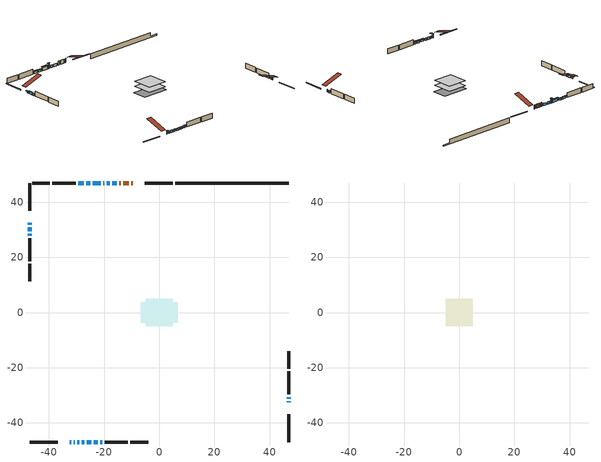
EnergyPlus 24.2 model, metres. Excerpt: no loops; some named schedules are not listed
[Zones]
conditioned space
 floor adiabatic (AdiabaticFloorConstruction): -4.94,-4.94 -4.94,4.94 4.94,4.94 4.94,-4.94 z1.83
 floor foundation (Slab1 construction): -6.62,-3.67 -6.62,3.67 6.62,3.67 6.62,-3.67 z-0.61
 wall outside (RimJoist1 construction): 4.83,46.9 -5.26,46.9 / -46.9,-46.9 -36.82,-46.9 / -46.9,46.9 -46.9,36.82 / 46.9,-46.9 46.9,-36.82 z1.83:2.13
 wall outside (AdiabaticWallConstruction 1): -9.65,46.9 -10.07,46.9 / -10.99,46.9 -12.96,46.9 / -13.89,46.9 -14.49,46.9 z1.83:3.86
 wall outside (AdiabaticWallConstruction): -32.43,-46.9 -31.92,-46.9 z1.83:3.36; -46.9,32.43 -46.9,31.77 z1.83:2.59; -46.9,30.84 -46.9,29.42 z1.83:2.95; -30.99,-46.9 -30.66,-46.9 / 46.9,-32.43 46.9,-32.16 / -15.42,46.9 -17.09,46.9 / -18.01,46.9 -19,46.9 / -29.73,-46.9 -28.94,-46.9 / -28.02,-46.9 -27.24,-46.9 / -46.9,28.49 -46.9,27.84 z1.83:3.05; -19.93,46.9 -20.21,46.9 z1.83:4.12; 46.9,-31.24 46.9,-30.62 / -24.99,46.9 -26.41,46.9 z1.83:2.62; -21.14,46.9 -24.06,46.9 z1.83:3.38; -27.34,46.9 -29.38,46.9 z1.83:2.75; -26.32,-46.9 -24.59,-46.9 / -23.66,-46.9 -22.26,-46.9 z1.83:2.64; -21.34,-46.9 -20.67,-46.9 z1.83:2.85
 wall outside (Wall1 construction): -30.3,46.9 -38.67,46.9 / -19.74,-46.9 -11.37,-46.9 / -46.9,26.91 -46.9,18.54 / 46.9,-29.7 46.9,-21.33 z1.83:4.27
 wall outside (Wall2 construction): -39.6,46.9 -45.97,46.9 / -10.44,-46.9 -4.07,-46.9 / -46.9,17.61 -46.9,11.24 / 46.9,-20.4 46.9,-14.03 z1.83:4.27
 wall foundation (FoundationWall1 construction): 5.75,46.9,-0.61 5.75,46.9,1.83 42.79,46.9,1.83 42.79,46.9,0.02 46.9,46.9,0.02 46.9,46.9,-0.61
 window (WindowConstruction 9): -32.43,-46.9 -31.92,-46.9 z1.83:3.35
 window (WindowConstruction 7): -46.9,32.43 -46.9,31.77 z1.83:2.59
 window (WindowConstruction 8): -46.9,30.84 -46.9,29.42 z1.83:2.95
 window (WindowConstruction 17): -30.99,-46.9 -30.66,-46.9 z1.83:3.05
 window (WindowConstruction 11): 46.9,-32.43 46.9,-32.17 z1.83:3.05
 window (WindowConstruction 12): -15.42,46.9 -17.09,46.9 z1.83:3.05
 window (WindowConstruction 13): -18.01,46.9 -19,46.9 z1.83:3.05
 window (WindowConstruction 14): -29.73,-46.9 -28.94,-46.9 z1.83:3.05
 window (WindowConstruction 15): -28.01,-46.9 -27.25,-46.9 z1.83:3.05
 window (WindowConstruction 16): -46.9,28.49 -46.9,27.84 z1.83:3.05
 window (WindowConstruction 10): -19.93,46.9 -20.21,46.9 z1.83:4.12
 window (WindowConstruction): 46.9,-31.24 46.9,-30.63 z1.83:2.62
 window (WindowConstruction 1): -21.14,46.9 -24.06,46.9 z1.83:3.38
 window (WindowConstruction 2): -24.99,46.9 -26.41,46.9 z1.83:2.62
 window (WindowConstruction 3): -27.34,46.9 -29.37,46.9 z1.83:2.74
 window (WindowConstruction 4): -26.32,-46.9 -24.59,-46.9 z1.83:2.64
 window (WindowConstruction 5): -23.66,-46.9 -22.26,-46.9 z1.83:2.64
 window (WindowConstruction 6): -21.33,-46.9 -20.67,-46.9 z1.83:2.84
 door (Door): -9.65,46.9 -10.07,46.9 z1.83:3.86
 door (Door 1): -10.99,46.9 -12.96,46.9 z1.83:3.86
 door (Door 2): -13.89,46.9 -14.49,46.9 z1.83:3.86
 ceiling adiabatic (AdiabaticFloorConstruction): 4.94,-4.94 4.94,4.94 -4.94,4.94 -4.94,-4.94 z1.83
attic - vented
 floor to conditioned space (Floor1 construction Reversed): -4.93,-4.93 -4.93,4.93 4.93,4.93 4.93,-4.93 z4.27
 roof outside (Roof1 construction): -8.72,46.9,4.27 -8.72,37.29,7.47 -6.19,37.29,7.47 -6.19,46.9,4.27; -33.36,-46.9,4.27 -33.36,-37.29,7.47 -35.89,-37.29,7.47 -35.89,-46.9,4.27; -46.9,33.36,4.27 -37.29,33.36,7.47 -37.29,35.89,7.47 -46.9,35.89,4.27; 46.9,-33.36,4.27 37.29,-33.36,7.47 37.29,-35.89,7.47 46.9,-35.89,4.27
shading: -31.62,-46.9 -32.73,-46.9 -32.73,-48.42 -31.62,-48.42 z3.65; -46.9,31.47 -46.9,32.73 -47.51,32.73 -47.51,31.47 z2.89; -46.9,29.12 -46.9,31.14 -47.51,31.14 -47.51,29.12 z3.25; -20.51,46.9 -19.63,46.9 -19.63,47.51 -20.51,47.51 z4.41; 46.9,-30.33 46.9,-31.54 47.51,-31.54 47.51,-30.33 z2.92; -24.36,46.9 -20.84,46.9 -20.84,47.51 -24.36,47.51 z3.68; -26.71,46.9 -24.69,46.9 -24.69,47.51 -26.71,47.51 z2.92; -29.67,46.9 -27.04,46.9 -27.04,47.51 -29.67,47.51 z3.04; -24.29,-46.9 -26.62,-46.9 -26.62,-47.51 -24.29,-47.51 z2.94; -21.96,-46.9 -23.96,-46.9 -23.96,-47.51 -21.96,-47.51 z2.94; -20.37,-46.9 -21.63,-46.9 -21.63,-47.51 -20.37,-47.51 z3.14
[Building]
Building 1: Terrain=Suburbs
[Site:Location]
Vancouver Intl AP_BC: Latitude {deg}=49.19; Longitude {deg}=-123.18; Time Zone {hr}=-8; Elevation {m}=4; Keep Site Location Information=Yes
[Site:GroundTemperature:Shallow]
8.06451, 6.96315, 6.87495, 7.3976, 9.49575, 11.5841, 13.3946, 14.5416, 14.639, 13.7062, 11.9418, 9.91751
[Site:WaterMainsTemperature]
Calculation Method=Schedule; Temperature Schedule=mains temperature schedule
[Material] Roughness=Rough; Thermal Absorptance=0.9
Name | Thickness {m} | Conductivity {W/m-K} | Density {kg/m3} | Specific Heat {J/kg-K} | Solar Absorptance | Visible Absorptance
asphalt or fiberglass shingles | 0.00635 | 0.162714 | 1121.4 | 1465.45 | 0.84 | 0.84
ceiling loosefill ins | 0.338667 | 0.0480833 | 16.02 | 1046.75 | 0.7 | 0.7
ceiling stud and cavity | 0.1397 | 0.325149 | 65.682 | 1177.47 | 0.7 | 0.7
concrete 4.0 in. | 0.1016 | 1.803125 | 2242.8 | 837.4 | 0.7 | 0.7
concrete 8.0 in. | 0.2032 | 1.803125 | 2242.8 | 837.4 | 0.7 | 0.7
door material | 0.04445 | 0.0639163 | 512.64 | 1214.23 | 0.7 | 0.7
door material 1 | 0.04445 | 0.188738 | 512.64 | 1214.23 | 0.7 | 0.7
exterior vertical ins | 0.108102 | 0.029427 | 32.04 | 1214.23 | 0.7 | 0.7
floor covering | 0.0127 | 0.0433444 | 54.468 | 1339.84 | 0.6 | 0.6
floor rigid ins; wall rigid ins 1 | 0.512978 | 0.029427 | 32.04 | 1214.23 | 0.7 | 0.7
floor stud and cavity | 0.1397 | 1.75129 | 37.0049 | 1207.88 | 0.7 | 0.7
furniture material conditioned space 1 | 0.1524 | 0.115458 | 640.8 | 1214.23 | 0.6 | 0.6
gypsum board | 0.0127 | 0.160291 | 801 | 837.4 | 0.6 | 0.6
gypsum board 1 | 0.0127 | 0.160291 | 801 | 837.4 | 0.7 | 0.7
osb sheathing 0.5 in. | 0.0127 | 0.115458 | 512.64 | 1214.23 | 0.7 | 0.7
osb sheathing 0.75 in. | 0.01905 | 0.115458 | 512.64 | 1214.23 | 0.7 | 0.7
osb sheathing 2.0 in. | 0.0508 | 0.115458 | 512.64 | 1214.23 | 0.7 | 0.7
rim joist rigid ins; wall rigid ins | 0.051816 | 0.029427 | 32.04 | 1214.23 | 0.7 | 0.7
rim joist stud and cavity | 0.0508 | 0.04043 | 125.044 | 1163.47 | 0.6 | 0.6
wall stud and cavity | 0.1397 | 0.0918269 | 139.0536 | 1170.24 | 0.7 | 0.7
wall stud and cavity 1 | 0.1397 | 0.0921051 | 139.0536 | 1170.24 | 0.7 | 0.7
wall stud and cavity 2 | 0.0889 | 0.380278 | 52.3479 | 1209.89 | 0.7 | 0.7
wall stud and cavity 3 | 0.0889 | 0.391764 | 83.0341 | 1211.67 | 0.7 | 0.7
wood siding | 0.0254 | 0.102417 | 544.68 | 1172.36 | 0 | 0
wood siding 1; wood siding 2; wood siding 3 | 0.0254 | 0.102417 | 544.68 | 1172.36 | 0.7 | 0.7
[WindowMaterial:SimpleGlazingSystem]
Name | U-Factor {W/m2-K} | Solar Heat Gain Coefficient
WindowMaterial | 2.31208 | 0.42
WindowMaterial 1 | 1.9203 | 0.55
WindowMaterial 10 | 2.39214 | 0.45
WindowMaterial 11 | 2.430184 | 0.38
WindowMaterial 12 | 2.07133 | 0.5
WindowMaterial 13 | 2.26155 | 0.45
WindowMaterial 14 | 2.26893 | 0.44
WindowMaterial 15 | 2.33139 | 0.43
WindowMaterial 16 | 1.9521 | 0.47
WindowMaterial 2 | 1.96856 | 0.55
WindowMaterial 3 | 2.09632 | 0.49
WindowMaterial 4 | 2.16161 | 0.47
WindowMaterial 5 | 2.211581 | 0.46
WindowMaterial 6 | 2.35978 | 0.41
WindowMaterial 7 | 2.467091 | 0.38
WindowMaterial 8 | 2.13322 | 0.49
WindowMaterial 9 | 1.81639 | 0.39
[Construction]
AdiabaticFloorConstruction: floor stud and cavity, floor rigid ins, osb sheathing 0.75 in., floor covering
AdiabaticWallConstruction: wood siding 2, wall rigid ins 1, wall stud and cavity 2, gypsum board
AdiabaticWallConstruction 1: wood siding 3, wall rigid ins 1, wall stud and cavity 2, gypsum board
Door; Door 2: door material
Door 1: door material 1
Floor1 construction Reversed: gypsum board, ceiling stud and cavity, ceiling loosefill ins
FoundationWall1 construction: concrete 8.0 in., gypsum board 1
furniture construction conditioned space 1: furniture material conditioned space 1
PartitionWallConstruction: gypsum board, wall stud and cavity 3, gypsum board
RimJoist1 construction: wood siding 1, rim joist rigid ins, osb sheathing 2.0 in., rim joist stud and cavity
Roof1 construction: asphalt or fiberglass shingles
Slab1 construction: concrete 4.0 in.
Wall1 construction: wood siding, wall rigid ins, osb sheathing 0.5 in., wall stud and cavity, gypsum board
Wall2 construction: wood siding, wall rigid ins, osb sheathing 0.5 in., wall stud and cavity 1, gypsum board
WindowConstruction: WindowMaterial
WindowConstruction 1: WindowMaterial 1
WindowConstruction 10: WindowMaterial 10
WindowConstruction 11: WindowMaterial 11
WindowConstruction 12: WindowMaterial 12
WindowConstruction 13; WindowConstruction 5: WindowMaterial 5
WindowConstruction 14: WindowMaterial 13
WindowConstruction 15: WindowMaterial 14
WindowConstruction 16: WindowMaterial 15
WindowConstruction 17: WindowMaterial 16
WindowConstruction 2: WindowMaterial 2
WindowConstruction 3: WindowMaterial 3
WindowConstruction 4: WindowMaterial 4
WindowConstruction 6: WindowMaterial 6
WindowConstruction 7: WindowMaterial 7
WindowConstruction 8: WindowMaterial 8
WindowConstruction 9: WindowMaterial 9
[Zone] Multiplier=1; Part of Total Floor Area=Yes
Name | Volume {m3}
attic - vented | 50.6314
conditioned space | 504.5
[Space]
Name | Zone | Volume {m3}
attic - vented 1 | attic - vented | 50.6314
conditioned space 1 | conditioned space | 504.5
[ZoneInfiltration:EffectiveLeakageArea]
infil attic - vented 1: Zone or Space=attic - vented 1; Schedule=Always On Discrete; Effective Air Leakage Area {cm2}=4028.69; Stack Coefficient=0.000222768; Wind Coefficient=1.00843e-05
[ZoneMixing]
whole house fan mix: Zone or Space=attic - vented; Schedule=Always On Continuous; Design Flow Rate Calculation Method=Flow/Zone; Design Flow Rate {m3/s}=0; Source Zone or Space=conditioned space
[SurfaceProperty:ExposedFoundationPerimeter]
Slab1: Exposed Perimeter Calculation Method=TotalExposedPerimeter; Total Exposed Perimeter {m}=41.148
[InternalMass] Zone or ZoneList=conditioned space; Space or SpaceList=conditioned space 1
Name | Construction | Surface Area {m2}
furniture mass conditioned space 1 | furniture construction conditioned space 1 | 77.9196
partition wall mass | PartitionWallConstruction | 194.799
[Lights]
interior lighting: Zone or ZoneList or Space or SpaceList=conditioned space 1; Schedule=interior lighting schedule; Design Level Calculation Method=LightingLevel; Lighting Level {W}=343.2; Return Air Fraction=0; Fraction Radiant=0.6; Fraction Visible=0.2; Fraction Replaceable=1
[People]
occupants: Zone or ZoneList or Space or SpaceList=conditioned space 1; Number of People Schedule=occupants schedule; Number of People Calculation Method=People; Number of People=3; Fraction Radiant=0.314171; Sensible Heat Fraction=0.56303; Activity Level Schedule=occupants activity schedule; Carbon Dioxide Generation Rate {m3/s-W}=0; Enable ASHRAE 55 Comfort Warnings=No; Mean Radiant Temperature Calculation Type=EnclosureAveraged
[ElectricEquipment] Zone or ZoneList or Space or SpaceList=conditioned space 1; Design Level Calculation Method=EquipmentLevel
Name | Schedule | Design Level {W} | Fraction Latent | Fraction Radiant | Fraction Lost
clothes dryer | clothes dryer schedule | 140.772 | 0.015 | 0.081 | 0.85
clothes washer | clothes washer schedule | 32.1985 | 0.03 | 0.162 | 0.7
cooking range | cooking range schedule | 215.147 | 0.08 | 0.432 | 0.2
dishwasher | dishwasher schedule | 66.8632 | 0.3 | 0.18 | 0.4
fridge | fridge schedule | 72.9452 | 0 | 0.6 | 0
mech vent bath fan 0 | mech vent bath fan 0 schedule | 100.4 | 0 | 0 | 1
mech vent bath fan 1 | mech vent bath fan 1 schedule | 100.4 | 0 | 0 | 1
mech vent house fan | mech vent house fan schedule | 59.75 | 0 | 0 | 0.5
mech vent house fan cfis | mech vent house fan cfis schedule | 0 | 0 | 0 | 0
mech vent range fan 0 | mech vent range fan 0 schedule | 57 | 0 | 0 | 1
misc plug loads | misc plug loads schedule | 494.7 | 0.045 | 0.513 | 0.1
whole house fan | Always On Discrete | 0 | 0 | 0 | 1
[OtherEquipment] Zone or ZoneList or Space or SpaceList=conditioned space 1; Design Level Calculation Method=EquipmentLevel
Name | Fuel Type | Schedule | Design Level {W} | Fraction Latent | Fraction Radiant | Fraction Lost
clothes dryer 1 | Electricity | clothes dryer schedule | 0 | 0.015 | 0.081 | 0.85
cooking range 1 | Electricity | cooking range schedule | 0 | 0.08 | 0.432 | 0.2
general water use latent | None | general water use schedule | 62.594 | 1 | 0 | 0
general water use sensible | None | general water use schedule | -61.6891 | 0 | 0.6 | 0
mech vent house fan latent load | None | Always On Discrete | 0 | 1 | 0 | 0
mech vent house fan sensible load | None | Always On Discrete | 0 | 0 | 0 | 0
water heater energy adjustment1 | NaturalGas | Always On Discrete | 0.01 | 0 | 0 | 1
[ZoneInfiltration:DesignFlowRate] Zone or ZoneList or Space or SpaceList=conditioned space 1; Schedule=Always On Discrete; Design Flow Rate Calculation Method=Flow/Zone; Design Flow Rate {m3/s}=0
infil flow; natural vent flow; whole house fan flow
[Foundation:Kiva]
Foundation Kiva 1: Initial Indoor Air Temperature {C}=21; Wall Height Above Grade {m}=1.82999; Wall Depth Below Slab {m}=0.2032; Custom Block Material Name 1=exterior vertical ins; Custom Block Depth 1 {m}=2.43998; Custom Block X Position 1 {m}=0.2159; Custom Block Z Position 1 {m}=0
[Foundation:Kiva:Settings]
Soil Conductivity {W/m-K}=0.849921; Soil Density {kg/m3}=1842.3; Soil Specific Heat {J/kg-K}=418.7; Ground Solar Absorptivity=0.9; Ground Thermal Absorptivity=0.9; Ground Surface Roughness {m}=0.03; Far-Field Width {m}=40; Deep-Ground Boundary Condition=ZeroFlux; Deep-Ground Depth {m}=40; Minimum Cell Dimension {m}=0.2; Maximum Cell Growth Coefficient=3; Simulation Timestep=Timestep
[Exterior:Lights]
exterior lighting: Schedule=exterior lighting schedule; Design Level {W}=75.6
[Schedule:Constant]
Name | Hourly Value
Always On Continuous; mech vent house fan schedule; mech vent house fan cfis schedule; Always On Discrete | 1
occupants activity schedule | 117.228
fridge schedule | 0
[Schedule:Week:Daily]
interior lighting schedule Week Rule - Jan1-Jan27: interior lighting schedule day, interior lighting schedule day, interior lighting schedule day, interior lighting schedule day, interior lighting schedule day, interior lighting schedule day, interior lighting schedule day, interior lighting schedule default day, interior lighting schedule default day, interior lighting schedule default day, interior lighting schedule default day, interior lighting schedule default day
interior lighting schedule Week Rule - Jan28-Feb3: interior lighting schedule day, interior lighting schedule day, interior lighting schedule day, interior lighting schedule day, interior lighting schedule day 1, interior lighting schedule day 1, interior lighting schedule day 1, interior lighting schedule default day, interior lighting schedule default day, interior lighting schedule default day, interior lighting schedule default day, interior lighting schedule default day
interior lighting schedule Week Rule - Feb4-Feb24: interior lighting schedule day 1, interior lighting schedule day 1, interior lighting schedule day 1, interior lighting schedule day 1, interior lighting schedule day 1, interior lighting schedule day 1, interior lighting schedule day 1, interior lighting schedule default day, interior lighting schedule default day, interior lighting schedule default day, interior lighting schedule default day, interior lighting schedule default day
interior lighting schedule Week Rule - Feb25-Mar3: interior lighting schedule day 1, interior lighting schedule day 1, interior lighting schedule day 1, interior lighting schedule day 1, interior lighting schedule day 2, interior lighting schedule day 2, interior lighting schedule day 2, interior lighting schedule default day, interior lighting schedule default day, interior lighting schedule default day, interior lighting schedule default day, interior lighting schedule default day
interior lighting schedule Week Rule - Mar4-Mar31: interior lighting schedule day 2, interior lighting schedule day 2, interior lighting schedule day 2, interior lighting schedule day 2, interior lighting schedule day 2, interior lighting schedule day 2, interior lighting schedule day 2, interior lighting schedule default day, interior lighting schedule default day, interior lighting schedule default day, interior lighting schedule default day, interior lighting schedule default day
interior lighting schedule Week Rule - Apr1-Apr28: interior lighting schedule day 3, interior lighting schedule day 3, interior lighting schedule day 3, interior lighting schedule day 3, interior lighting schedule day 3, interior lighting schedule day 3, interior lighting schedule day 3, interior lighting schedule default day, interior lighting schedule default day, interior lighting schedule default day, interior lighting schedule default day, interior lighting schedule default day
interior lighting schedule Week Rule - Apr29-May5: interior lighting schedule day 3, interior lighting schedule day 3, interior lighting schedule day 4, interior lighting schedule day 4, interior lighting schedule day 4, interior lighting schedule day 4, interior lighting schedule day 4, interior lighting schedule default day, interior lighting schedule default day, interior lighting schedule default day, interior lighting schedule default day, interior lighting schedule default day
interior lighting schedule Week Rule - May6-May26: interior lighting schedule day 4, interior lighting schedule day 4, interior lighting schedule day 4, interior lighting schedule day 4, interior lighting schedule day 4, interior lighting schedule day 4, interior lighting schedule day 4, interior lighting schedule default day, interior lighting schedule default day, interior lighting schedule default day, interior lighting schedule default day, interior lighting schedule default day
interior lighting schedule Week Rule - May27-Jun2: interior lighting schedule day 4, interior lighting schedule day 4, interior lighting schedule day 4, interior lighting schedule day 4, interior lighting schedule day 4, interior lighting schedule day 5, interior lighting schedule day 5, interior lighting schedule default day, interior lighting schedule default day, interior lighting schedule default day, interior lighting schedule default day, interior lighting schedule default day
interior lighting schedule Week Rule - Jun3-Jun30: interior lighting schedule day 5, interior lighting schedule day 5, interior lighting schedule day 5, interior lighting schedule day 5, interior lighting schedule day 5, interior lighting schedule day 5, interior lighting schedule day 5, interior lighting schedule default day, interior lighting schedule default day, interior lighting schedule default day, interior lighting schedule default day, interior lighting schedule default day
interior lighting schedule Week Rule - Jul1-Jul28: interior lighting schedule day 6, interior lighting schedule day 6, interior lighting schedule day 6, interior lighting schedule day 6, interior lighting schedule day 6, interior lighting schedule day 6, interior lighting schedule day 6, interior lighting schedule default day, interior lighting schedule default day, interior lighting schedule default day, interior lighting schedule default day, interior lighting schedule default day
interior lighting schedule Week Rule - Jul29-Aug4: interior lighting schedule day 6, interior lighting schedule day 6, interior lighting schedule day 6, interior lighting schedule day 7, interior lighting schedule day 7, interior lighting schedule day 7, interior lighting schedule day 7, interior lighting schedule default day, interior lighting schedule default day, interior lighting schedule default day, interior lighting schedule default day, interior lighting schedule default day
interior lighting schedule Week Rule - Aug5-Aug25: interior lighting schedule day 7, interior lighting schedule day 7, interior lighting schedule day 7, interior lighting schedule day 7, interior lighting schedule day 7, interior lighting schedule day 7, interior lighting schedule day 7, interior lighting schedule default day, interior lighting schedule default day, interior lighting schedule default day, interior lighting schedule default day, interior lighting schedule default day
interior lighting schedule Week Rule - Aug26-Sep1: interior lighting schedule day 7, interior lighting schedule day 7, interior lighting schedule day 7, interior lighting schedule day 7, interior lighting schedule day 7, interior lighting schedule day 7, interior lighting schedule day 8, interior lighting schedule default day, interior lighting schedule default day, interior lighting schedule default day, interior lighting schedule default day, interior lighting schedule default day
interior lighting schedule Week Rule - Sep2-Sep29: interior lighting schedule day 8, interior lighting schedule day 8, interior lighting schedule day 8, interior lighting schedule day 8, interior lighting schedule day 8, interior lighting schedule day 8, interior lighting schedule day 8, interior lighting schedule default day, interior lighting schedule default day, interior lighting schedule default day, interior lighting schedule default day, interior lighting schedule default day
interior lighting schedule Week Rule - Sep30-Oct6: interior lighting schedule day 8, interior lighting schedule day 9, interior lighting schedule day 9, interior lighting schedule day 9, interior lighting schedule day 9, interior lighting schedule day 9, interior lighting schedule day 9, interior lighting schedule default day, interior lighting schedule default day, interior lighting schedule default day, interior lighting schedule default day, interior lighting schedule default day
interior lighting schedule Week Rule - Oct7-Oct27: interior lighting schedule day 9, interior lighting schedule day 9, interior lighting schedule day 9, interior lighting schedule day 9, interior lighting schedule day 9, interior lighting schedule day 9, interior lighting schedule day 9, interior lighting schedule default day, interior lighting schedule default day, interior lighting schedule default day, interior lighting schedule default day, interior lighting schedule default day
interior lighting schedule Week Rule - Oct28-Nov3: interior lighting schedule day 9, interior lighting schedule day 9, interior lighting schedule day 9, interior lighting schedule day 9, interior lighting schedule day 10, interior lighting schedule day 10, interior lighting schedule day 10, interior lighting schedule default day, interior lighting schedule default day, interior lighting schedule default day, interior lighting schedule default day, interior lighting schedule default day
interior lighting schedule Week Rule - Nov4-Nov24: interior lighting schedule day 10, interior lighting schedule day 10, interior lighting schedule day 10, interior lighting schedule day 10, interior lighting schedule day 10, interior lighting schedule day 10, interior lighting schedule day 10, interior lighting schedule default day, interior lighting schedule default day, interior lighting schedule default day, interior lighting schedule default day, interior lighting schedule default day
interior lighting schedule Week Rule - Nov25-Dec1: interior lighting schedule day 10, interior lighting schedule day 10, interior lighting schedule day 10, interior lighting schedule day 10, interior lighting schedule day 10, interior lighting schedule day 10, interior lighting schedule day 11, interior lighting schedule default day, interior lighting schedule default day, interior lighting schedule default day, interior lighting schedule default day, interior lighting schedule default day
interior lighting schedule Week Rule - Dec2-Dec31: interior lighting schedule day 11, interior lighting schedule day 11, interior lighting schedule day 11, interior lighting schedule day 11, interior lighting schedule day 11, interior lighting schedule day 11, interior lighting schedule day 11, interior lighting schedule default day, interior lighting schedule default day, interior lighting schedule default day, interior lighting schedule default day, interior lighting schedule default day
occupants schedule Week Rule - Jan1-Dec31: occupants schedule day, occupants schedule day, occupants schedule day, occupants schedule day, occupants schedule day, occupants schedule day, occupants schedule day, occupants schedule default day, occupants schedule default day, occupants schedule default day, occupants schedule default day, occupants schedule default day
clothes dryer schedule Week Rule - Jan1-Dec31: clothes dryer schedule day, clothes dryer schedule day, clothes dryer schedule day, clothes dryer schedule day, clothes dryer schedule day, clothes dryer schedule day, clothes dryer schedule day, clothes dryer schedule default day, clothes dryer schedule default day, clothes dryer schedule default day, clothes dryer schedule default day, clothes dryer schedule default day
clothes washer schedule Week Rule - Jan1-Dec31: clothes washer schedule day, clothes washer schedule day, clothes washer schedule day, clothes washer schedule day, clothes washer schedule day, clothes washer schedule day, clothes washer schedule day, clothes washer schedule default day, clothes washer schedule default day, clothes washer schedule default day, clothes washer schedule default day, clothes washer schedule default day
cooking range schedule Week Rule - Jan1-Dec31: cooking range schedule day, cooking range schedule day, cooking range schedule day, cooking range schedule day, cooking range schedule day, cooking range schedule day, cooking range schedule day, cooking range schedule default day, cooking range schedule default day, cooking range schedule default day, cooking range schedule default day, cooking range schedule default day
dishwasher schedule Week Rule - Jan1-Dec31: dishwasher schedule day, dishwasher schedule day, dishwasher schedule day, dishwasher schedule day, dishwasher schedule day, dishwasher schedule day, dishwasher schedule day, dishwasher schedule default day, dishwasher schedule default day, dishwasher schedule default day, dishwasher schedule default day, dishwasher schedule default day
mech vent bath fan 0 schedule Week Rule - Jan1-Dec31: mech vent bath fan 0 schedule day, mech vent bath fan 0 schedule day, mech vent bath fan 0 schedule day, mech vent bath fan 0 schedule day, mech vent bath fan 0 schedule day, mech vent bath fan 0 schedule day, mech vent bath fan 0 schedule day, mech vent bath fan 0 schedule default day, mech vent bath fan 0 schedule default day, mech vent bath fan 0 schedule default day, mech vent bath fan 0 schedule default day, mech vent bath fan 0 schedule default day
mech vent bath fan 1 schedule Week Rule - Jan1-Dec31: mech vent bath fan 1 schedule day, mech vent bath fan 1 schedule day, mech vent bath fan 1 schedule day, mech vent bath fan 1 schedule day, mech vent bath fan 1 schedule day, mech vent bath fan 1 schedule day, mech vent bath fan 1 schedule day, mech vent bath fan 1 schedule default day, mech vent bath fan 1 schedule default day, mech vent bath fan 1 schedule default day, mech vent bath fan 1 schedule default day, mech vent bath fan 1 schedule default day
mech vent range fan 0 schedule Week Rule - Jan1-Dec31: mech vent range fan 0 schedule day, mech vent range fan 0 schedule day, mech vent range fan 0 schedule day, mech vent range fan 0 schedule day, mech vent range fan 0 schedule day, mech vent range fan 0 schedule day, mech vent range fan 0 schedule day, mech vent range fan 0 schedule default day, mech vent range fan 0 schedule default day, mech vent range fan 0 schedule default day, mech vent range fan 0 schedule default day, mech vent range fan 0 schedule default day
misc plug loads schedule Week Rule - Jan1-Dec31: misc plug loads schedule day, misc plug loads schedule day, misc plug loads schedule day, misc plug loads schedule day, misc plug loads schedule day, misc plug loads schedule day, misc plug loads schedule day, misc plug loads schedule default day, misc plug loads schedule default day, misc plug loads schedule default day, misc plug loads schedule default day, misc plug loads schedule default day
general water use schedule Week Rule - Jan1-Dec31: general water use schedule day, general water use schedule day, general water use schedule day, general water use schedule day, general water use schedule day, general water use schedule day, general water use schedule day, general water use schedule default day, general water use schedule default day, general water use schedule default day, general water use schedule default day, general water use schedule default day
exterior lighting schedule Week Rule - Jan1-Jan27: exterior lighting schedule day, exterior lighting schedule day, exterior lighting schedule day, exterior lighting schedule day, exterior lighting schedule day, exterior lighting schedule day, exterior lighting schedule day, exterior lighting schedule default day, exterior lighting schedule default day, exterior lighting schedule default day, exterior lighting schedule default day, exterior lighting schedule default day
exterior lighting schedule Week Rule - Jan28-Feb3: exterior lighting schedule day, exterior lighting schedule day, exterior lighting schedule day, exterior lighting schedule day, exterior lighting schedule day 1, exterior lighting schedule day 1, exterior lighting schedule day 1, exterior lighting schedule default day, exterior lighting schedule default day, exterior lighting schedule default day, exterior lighting schedule default day, exterior lighting schedule default day
exterior lighting schedule Week Rule - Feb4-Feb24: exterior lighting schedule day 1, exterior lighting schedule day 1, exterior lighting schedule day 1, exterior lighting schedule day 1, exterior lighting schedule day 1, exterior lighting schedule day 1, exterior lighting schedule day 1, exterior lighting schedule default day, exterior lighting schedule default day, exterior lighting schedule default day, exterior lighting schedule default day, exterior lighting schedule default day
exterior lighting schedule Week Rule - Feb25-Mar3: exterior lighting schedule day 1, exterior lighting schedule day 1, exterior lighting schedule day 1, exterior lighting schedule day 1, exterior lighting schedule day 2, exterior lighting schedule day 2, exterior lighting schedule day 2, exterior lighting schedule default day, exterior lighting schedule default day, exterior lighting schedule default day, exterior lighting schedule default day, exterior lighting schedule default day
exterior lighting schedule Week Rule - Mar4-Mar31: exterior lighting schedule day 2, exterior lighting schedule day 2, exterior lighting schedule day 2, exterior lighting schedule day 2, exterior lighting schedule day 2, exterior lighting schedule day 2, exterior lighting schedule day 2, exterior lighting schedule default day, exterior lighting schedule default day, exterior lighting schedule default day, exterior lighting schedule default day, exterior lighting schedule default day
exterior lighting schedule Week Rule - Apr1-Apr28: exterior lighting schedule day 3, exterior lighting schedule day 3, exterior lighting schedule day 3, exterior lighting schedule day 3, exterior lighting schedule day 3, exterior lighting schedule day 3, exterior lighting schedule day 3, exterior lighting schedule default day, exterior lighting schedule default day, exterior lighting schedule default day, exterior lighting schedule default day, exterior lighting schedule default day
exterior lighting schedule Week Rule - Apr29-May5: exterior lighting schedule day 3, exterior lighting schedule day 3, exterior lighting schedule day 4, exterior lighting schedule day 4, exterior lighting schedule day 4, exterior lighting schedule day 4, exterior lighting schedule day 4, exterior lighting schedule default day, exterior lighting schedule default day, exterior lighting schedule default day, exterior lighting schedule default day, exterior lighting schedule default day
exterior lighting schedule Week Rule - May6-May26: exterior lighting schedule day 4, exterior lighting schedule day 4, exterior lighting schedule day 4, exterior lighting schedule day 4, exterior lighting schedule day 4, exterior lighting schedule day 4, exterior lighting schedule day 4, exterior lighting schedule default day, exterior lighting schedule default day, exterior lighting schedule default day, exterior lighting schedule default day, exterior lighting schedule default day
exterior lighting schedule Week Rule - May27-Jun2: exterior lighting schedule day 4, exterior lighting schedule day 4, exterior lighting schedule day 4, exterior lighting schedule day 4, exterior lighting schedule day 4, exterior lighting schedule day 5, exterior lighting schedule day 5, exterior lighting schedule default day, exterior lighting schedule default day, exterior lighting schedule default day, exterior lighting schedule default day, exterior lighting schedule default day
exterior lighting schedule Week Rule - Jun3-Jun30: exterior lighting schedule day 5, exterior lighting schedule day 5, exterior lighting schedule day 5, exterior lighting schedule day 5, exterior lighting schedule day 5, exterior lighting schedule day 5, exterior lighting schedule day 5, exterior lighting schedule default day, exterior lighting schedule default day, exterior lighting schedule default day, exterior lighting schedule default day, exterior lighting schedule default day
exterior lighting schedule Week Rule - Jul1-Jul28: exterior lighting schedule day 6, exterior lighting schedule day 6, exterior lighting schedule day 6, exterior lighting schedule day 6, exterior lighting schedule day 6, exterior lighting schedule day 6, exterior lighting schedule day 6, exterior lighting schedule default day, exterior lighting schedule default day, exterior lighting schedule default day, exterior lighting schedule default day, exterior lighting schedule default day
exterior lighting schedule Week Rule - Jul29-Aug4: exterior lighting schedule day 6, exterior lighting schedule day 6, exterior lighting schedule day 6, exterior lighting schedule day 7, exterior lighting schedule day 7, exterior lighting schedule day 7, exterior lighting schedule day 7, exterior lighting schedule default day, exterior lighting schedule default day, exterior lighting schedule default day, exterior lighting schedule default day, exterior lighting schedule default day
exterior lighting schedule Week Rule - Aug5-Aug25: exterior lighting schedule day 7, exterior lighting schedule day 7, exterior lighting schedule day 7, exterior lighting schedule day 7, exterior lighting schedule day 7, exterior lighting schedule day 7, exterior lighting schedule day 7, exterior lighting schedule default day, exterior lighting schedule default day, exterior lighting schedule default day, exterior lighting schedule default day, exterior lighting schedule default day
exterior lighting schedule Week Rule - Aug26-Sep1: exterior lighting schedule day 7, exterior lighting schedule day 7, exterior lighting schedule day 7, exterior lighting schedule day 7, exterior lighting schedule day 7, exterior lighting schedule day 7, exterior lighting schedule day 8, exterior lighting schedule default day, exterior lighting schedule default day, exterior lighting schedule default day, exterior lighting schedule default day, exterior lighting schedule default day
[Schedule:Year]
interior lighting schedule: interior lighting schedule Week Rule - Jan1-Jan27, 1, 1, 1, 27, interior lighting schedule Week Rule - Jan28-Feb3, 1, 28, 2, 3, interior lighting schedule Week Rule - Feb4-Feb24, 2, 4, 2, 24, interior lighting schedule Week Rule - Feb25-Mar3, 2, 25, 3, 3, interior lighting schedule Week Rule - Mar4-Mar31, 3, 4, 3, 31, interior lighting schedule Week Rule - Apr1-Apr28, 4, 1, 4, 28, interior lighting schedule Week Rule - Apr29-May5, 4, 29, 5, 5, interior lighting schedule Week Rule - May6-May26, 5, 6, 5, 26, interior lighting schedule Week Rule - May27-Jun2, 5, 27, 6, 2, interior lighting schedule Week Rule - Jun3-Jun30, 6, 3, 6, 30, interior lighting schedule Week Rule - Jul1-Jul28, 7, 1, 7, 28, interior lighting schedule Week Rule - Jul29-Aug4, 7, 29, 8, 4, interior lighting schedule Week Rule - Aug5-Aug25, 8, 5, 8, 25, interior lighting schedule Week Rule - Aug26-Sep1, 8, 26, 9, 1, interior lighting schedule Week Rule - Sep2-Sep29, 9, 2, 9, 29, interior lighting schedule Week Rule - Sep30-Oct6, 9, 30, 10, 6, interior lighting schedule Week Rule - Oct7-Oct27, 10, 7, 10, 27, interior lighting schedule Week Rule - Oct28-Nov3, 10, 28, 11, 3, interior lighting schedule Week Rule - Nov4-Nov24, 11, 4, 11, 24, interior lighting schedule Week Rule - Nov25-Dec1, 11, 25, 12, 1, interior lighting schedule Week Rule - Dec2-Dec31, 12, 2, 12, 31
occupants schedule: occupants schedule Week Rule - Jan1-Dec31, 1, 1, 12, 31
clothes dryer schedule: clothes dryer schedule Week Rule - Jan1-Dec31, 1, 1, 12, 31
clothes washer schedule: clothes washer schedule Week Rule - Jan1-Dec31, 1, 1, 12, 31
cooking range schedule: cooking range schedule Week Rule - Jan1-Dec31, 1, 1, 12, 31
dishwasher schedule: dishwasher schedule Week Rule - Jan1-Dec31, 1, 1, 12, 31
mech vent bath fan 0 schedule: mech vent bath fan 0 schedule Week Rule - Jan1-Dec31, 1, 1, 12, 31
mech vent bath fan 1 schedule: mech vent bath fan 1 schedule Week Rule - Jan1-Dec31, 1, 1, 12, 31
mech vent range fan 0 schedule: mech vent range fan 0 schedule Week Rule - Jan1-Dec31, 1, 1, 12, 31
misc plug loads schedule: misc plug loads schedule Week Rule - Jan1-Dec31, 1, 1, 12, 31
general water use schedule: general water use schedule Week Rule - Jan1-Dec31, 1, 1, 12, 31
exterior lighting schedule: exterior lighting schedule Week Rule - Jan1-Jan27, 1, 1, 1, 27, exterior lighting schedule Week Rule - Jan28-Feb3, 1, 28, 2, 3, exterior lighting schedule Week Rule - Feb4-Feb24, 2, 4, 2, 24, exterior lighting schedule Week Rule - Feb25-Mar3, 2, 25, 3, 3, exterior lighting schedule Week Rule - Mar4-Mar31, 3, 4, 3, 31, exterior lighting schedule Week Rule - Apr1-Apr28, 4, 1, 4, 28, exterior lighting schedule Week Rule - Apr29-May5, 4, 29, 5, 5, exterior lighting schedule Week Rule - May6-May26, 5, 6, 5, 26, exterior lighting schedule Week Rule - May27-Jun2, 5, 27, 6, 2, exterior lighting schedule Week Rule - Jun3-Jun30, 6, 3, 6, 30, exterior lighting schedule Week Rule - Jul1-Jul28, 7, 1, 7, 28, exterior lighting schedule Week Rule - Jul29-Aug4, 7, 29, 8, 4, exterior lighting schedule Week Rule - Aug5-Aug25, 8, 5, 8, 25, exterior lighting schedule Week Rule - Aug26-Sep1, 8, 26, 9, 1, exterior lighting schedule Week Rule - Sep2-Sep29, 9, 2, 9, 29, exterior lighting schedule Week Rule - Sep30-Oct6, 9, 30, 10, 6, exterior lighting schedule Week Rule - Oct7-Oct27, 10, 7, 10, 27, exterior lighting schedule Week Rule - Oct28-Nov3, 10, 28, 11, 3, exterior lighting schedule Week Rule - Nov4-Nov24, 11, 4, 11, 24, exterior lighting schedule Week Rule - Nov25-Dec1, 11, 25, 12, 1, exterior lighting schedule Week Rule - Dec2-Dec31, 12, 2, 12, 31
[Schedule:Compact]
mains temperature schedule: Through: 01/01, For: AllDays, Until: 24:00, 11.375, Through: 01/02, For: AllDays, Until: 24:00, 11.3367, Through: 01/03, For: AllDays, Until: 24:00, 11.2994, Through: 01/04, For: AllDays, Until: 24:00, 11.2628, Through: 01/05, For: AllDays, Until: 24:00, 11.2267, Through: 01/06, For: AllDays, Until: 24:00, 11.1917, Through: 01/07, For: AllDays, Until: 24:00, 11.1578, Through: 01/08, For: AllDays, Until: 24:00, 11.1244, Through: 01/09, For: AllDays, Until: 24:00, 11.0917, Through: 01/10, For: AllDays, Until: 24:00, 11.06, Through: 01/11, For: AllDays, Until: 24:00, 11.0289, Through: 01/12, For: AllDays, Until: 24:00, 10.9989, Through: 01/13, For: AllDays, Until: 24:00, 10.97, Through: 01/14, For: AllDays, Until: 24:00, 10.9417, Through: 01/15, For: AllDays, Until: 24:00, 10.9139, Through: 01/16, For: AllDays, Until: 24:00, 10.8878, Through: 01/17, For: AllDays, Until: 24:00, 10.8622, Through: 01/18, For: AllDays, Until: 24:00, 10.8372, Through: 01/19, For: AllDays, Until: 24:00, 10.8133, Through: 01/20, For: AllDays, Until: 24:00, 10.7906, Through: 01/21, For: AllDays, Until: 24:00, 10.7683, Through: 01/22, For: AllDays, Until: 24:00, 10.7478, Through: 01/23, For: AllDays, Until: 24:00, 10.7272, Through: 01/24, For: AllDays, Until: 24:00, 10.7083, Through: 01/25, For: AllDays, Until: 24:00, 10.69, Through: 01/26, For: AllDays, Until: 24:00, 10.6728, Through: 01/27, For: AllDays, Until: 24:00, 10.6567, Through: 01/28, For: AllDays, Until: 24:00, 10.6411, Through: 01/29, For: AllDays, Until: 24:00, 10.6267, Through: 01/30, For: AllDays, Until: 24:00, 10.6133, Through: 01/31, For: AllDays, Until: 24:00, 10.6011, Through: 02/01, For: AllDays, Until: 24:00, 10.59, Through: 02/02, For: AllDays, Until: 24:00, 10.5794, Through: 02/03, For: AllDays, Until: 24:00, 10.57, Through: 02/04, For: AllDays, Until: 24:00, 10.5617, Through: 02/05, For: AllDays, Until: 24:00, 10.5539, Through: 02/06, For: AllDays, Until: 24:00, 10.5478, Through: 02/07, For: AllDays, Until: 24:00, 10.5422, Through: 02/08, For: AllDays, Until: 24:00, 10.5378, Through: 02/09, For: AllDays, Until: 24:00, 10.5339, Through: 02/10, For: AllDays, Until: 24:00, 10.5317, Through: 02/11, For: AllDays, Until: 24:00, 10.53, Through: 02/12, For: AllDays, Until: 24:00, 10.53, Through: 02/13, For: AllDays, Until: 24:00, 10.5306, Through: 02/14, For: AllDays, Until: 24:00, 10.5317, Through: 02/15, For: AllDays, Until: 24:00, 10.5344, Through: 02/16, For: AllDays, Until: 24:00, 10.5378, Through: 02/17, For: AllDays, Until: 24:00, 10.5428, Through: 02/18, For: AllDays, Until: 24:00, 10.5483, Through: 02/19, For: AllDays, Until: 24:00, 10.5544, Through: 02/20, For: AllDays, Until: 24:00, 10.5622, Through: 02/21, For: AllDays, Until: 24:00, 10.5706, Through: 02/22, For: AllDays, Until: 24:00, 10.5806, Through: 02/23, For: AllDays, Until: 24:00, 10.5911, Through: 02/24, For: AllDays, Until: 24:00, 10.6022, Through: 02/25, For: AllDays, Until: 24:00, 10.615, Through: 02/26, For: AllDays, Until: 24:00, 10.6283, Through: 02/27, For: AllDays, Until: 24:00, 10.6428, Through: 02/28, For: AllDays, Until: 24:00, 10.6583, Through: 03/01, For: AllDays, Until: 24:00, 10.6744, Through: 03/02, For: AllDays, Until: 24:00, 10.6917, Through: 03/03, For: AllDays, Until: 24:00, 10.71, Through: 03/04, For: AllDays, Until: 24:00, 10.7294, Through: 03/05, For: AllDays, Until: 24:00, 10.7494, Through: 03/06, For: AllDays, Until: 24:00, 10.7706, Through: 03/07, For: AllDays, Until: 24:00, 10.7928, Through: 03/08, For: AllDays, Until: 24:00, 10.8161, Through: 03/09, For: AllDays, Until: 24:00, 10.84, Through: 03/10, For: AllDays, Until: 24:00, 10.8644, Through: 03/11, For: AllDays, Until: 24:00, 10.8906, Through: 03/12, For: AllDays, Until: 24:00, 10.9167, Through: 03/13, For: AllDays, Until: 24:00, 10.9444, Through: 03/14, For: AllDays, Until: 24:00, 10.9728, Through: 03/15, For: AllDays, Until: 24:00, 11.0022, Through: 03/16, For: AllDays, Until: 24:00, 11.0322, Through: 03/17, For: AllDays, Until: 24:00, 11.0633, Through: 03/18, For: AllDays, Until: 24:00, 11.095, Through: 03/19, For: AllDays, Until: 24:00, 11.1278, Through: 03/20, For: AllDays, Until: 24:00, 11.1611, Through: 03/21, For: AllDays, Until: 24:00, 11.1956, Through: 03/22, For: AllDays, Until: 24:00, 11.2306, Through: 03/23, For: AllDays, Until: 24:00, 11.2667, Through: 03/24, For: AllDays, Until: 24:00, 11.3033, Through: 03/25, For: AllDays, Until: 24:00, 11.3406, Through: 03/26, For: AllDays, Until: 24:00, 11.3789, Through: 03/27, For: AllDays, Until: 24:00, 11.4178, Through: 03/28, For: AllDays, Until: 24:00, 11.4572, Through: 03/29, For: AllDays, Until: 24:00, 11.4978, Through: 03/30, For: AllDays, Until: 24:00, 11.5389, Through: 03/31, For: AllDays, Until: 24:00, 11.5811, Through: 04/01, For: AllDays, Until: 24:00, 11.6233, Through: 04/02, For: AllDays, Until: 24:00, 11.6667, Through: 04/03, For: AllDays, Until: 24:00, 11.7106, Through: 04/04, For: AllDays, Until: 24:00, 11.755, Through: 04/05, For: AllDays, Until: 24:00, 11.8006, Through: 04/06, For: AllDays, Until: 24:00, 11.8461, Through: 04/07, For: AllDays, Until: 24:00, 11.8928, Through: 04/08, For: AllDays, Until: 24:00, 11.9394, Through: 04/09, For: AllDays, Until: 24:00, 11.9872, Through: 04/10, For: AllDays, Until: 24:00, 12.0356, Through: 04/11, For: AllDays, Until: 24:00, 12.0844, Through: 04/12, For: AllDays, Until: 24:00, 12.1333, Through: 04/13, For: AllDays, Until: 24:00, 12.1833, Through: 04/14, For: AllDays, Until: 24:00, 12.2339, Through: 04/15, For: AllDays, Until: 24:00, 12.2844, Through: 04/16, For: AllDays, Until: 24:00, 12.3361, Through: 04/17, For: AllDays, Until: 24:00, 12.3878, Through: 04/18, For: AllDays, Until: 24:00, 12.44, Through: 04/19, For: AllDays, Until: 24:00, 12.4928, Through: 04/20, For: AllDays, Until: 24:00, 12.5456, Through: 04/21, For: AllDays, Until: 24:00, 12.5994, Through: 04/22, For: AllDays, Until: 24:00, 12.6533, Through: 04/23, For: AllDays, Until: 24:00, 12.7072, Through: 04/24, For: AllDays, Until: 24:00, 12.7622, Through: 04/25, For: AllDays, Until: 24:00, 12.8172, Through: 04/26, For: AllDays, Until: 24:00, 12.8722, Through: 04/27, For: AllDays, Until: 24:00, 12.9278, Through: 04/28, For: AllDays, Until: 24:00, 12.9839, Through: 04/29, For: AllDays, Until: 24:00, 13.04, Through: 04/30, For: AllDays, Until: 24:00, 13.0961, Through: 05/01, For: AllDays, Until: 24:00, 13.1533, Through: 05/02, For: AllDays, Until: 24:00, 13.21, Through: 05/03, For: AllDays, Until: 24:00, 13.2672, Through: 05/04, For: AllDays, Until: 24:00, 13.3244, Through: 05/05, For: AllDays, Until: 24:00, 13.3817, Through: 05/06, For: AllDays, Until: 24:00, 13.4394, Through: 05/07, For: AllDays, Until: 24:00, 13.4972, Through: 05/08, For: AllDays, Until: 24:00, 13.555, Through: 05/09, For: AllDays, Until: 24:00, 13.6133, Through: 05/10, For: AllDays, Until: 24:00, 13.6711, Through: 05/11, For: AllDays, Until: 24:00, 13.7294, Through: 05/12, For: AllDays, Until: 24:00, 13.7878, Through: 05/13, For: AllDays, Until: 24:00, 13.8461, Through: 05/14, For: AllDays, Until: 24:00, 13.9044, Through: 05/15, For: AllDays, Until: 24:00, 13.9628, Through: 05/16, For: AllDays, Until: 24:00, 14.0211, Through: 05/17, For: AllDays, Until: 24:00, 14.0789, Through: 05/18, For: AllDays, Until: 24:00, 14.1372, Through: 05/19, For: AllDays, Until: 24:00, 14.1956, Through: 05/20, For: AllDays, Until: 24:00, 14.2533, Through: 05/21, For: AllDays, Until: 24:00, 14.3117, Through: 05/22, For: AllDays, Until: 24:00, 14.3694, Through: 05/23, For: AllDays, Until: 24:00, 14.4272, Through: 05/24, For: AllDays, Until: 24:00, 14.4844, Through: 05/25, For: AllDays, Until: 24:00, 14.5422, Through: 05/26, For: AllDays, Until: 24:00, 14.5994, Through: 05/27, For: AllDays, Until: 24:00, 14.6561, Through: 05/28, For: AllDays, Until: 24:00, 14.7128, Through: 05/29, For: AllDays, Until: 24:00, 14.7694, Through: 05/30, For: AllDays, Until: 24:00, 14.8261, Through: 05/31, For: AllDays, Until: 24:00, 14.8817, Through: 06/01, For: AllDays, Until: 24:00, 14.9378, Through: 06/02, For: AllDays, Until: 24:00, 14.9933, Through: 06/03, For: AllDays, Until: 24:00, 15.0483, Through: 06/04, For: AllDays, Until: 24:00, 15.1028, Through: 06/05, For: AllDays, Until: 24:00, 15.1572, Through: 06/06, For: AllDays, Until: 24:00, 15.2117, Through: 06/07, For: AllDays, Until: 24:00, 15.265, Through: 06/08, For: AllDays, Until: 24:00, 15.3183, Through: 06/09, For: AllDays, Until: 24:00, 15.3711, Through: 06/10, For: AllDays, Until: 24:00, 15.4239, Through: 06/11, For: AllDays, Until: 24:00, 15.4756, Through: 06/12, For: AllDays, Until: 24:00, 15.5272, Through: 06/13, For: AllDays, Until: 24:00, 15.5783, Through: 06/14, For: AllDays, Until: 24:00, 15.6289, Through: 06/15, For: AllDays, Until: 24:00, 15.6789, Through: 06/16, For: AllDays, Until: 24:00, 15.7283, Through: 06/17, For: AllDays, Until: 24:00, 15.7772, Through: 06/18, For: AllDays, Until: 24:00, 15.8261, Through: 06/19, For: AllDays, Until: 24:00, 15.8739, Through: 06/20, For: AllDays, Until: 24:00, 15.9211, Through: 06/21, For: AllDays, Until: 24:00, 15.9678, Through: 06/22, For: AllDays, Until: 24:00, 16.0139, Through: 06/23, For: AllDays, Until: 24:00, 16.0594, Through: 06/24, For: AllDays, Until: 24:00, 16.1044, Through: 06/25, For: AllDays, Until: 24:00, 16.1483, Through: 06/26, For: AllDays, Until: 24:00, 16.1922, Through: 06/27, For: AllDays, Until: 24:00, 16.235, Through: 06/28, For: AllDays, Until: 24:00, 16.2772, Through: 06/29, For: AllDays, Until: 24:00, 16.3183, Through: 06/30, For: AllDays, Until: 24:00, 16.3594, Through: 07/01, For: AllDays, Until: 24:00, 16.3994, Through: 07/02, For: AllDays, Until: 24:00, 16.4389, Through: 07/03, For: AllDays, Until: 24:00, 16.4772, Through: 07/04, For: AllDays, Until: 24:00, 16.515, Through: 07/05, For: AllDays, Until: 24:00, 16.5522, Through: 07/06, For: AllDays, Until: 24:00, 16.5883, Through: 07/07, For: AllDays, Until: 24:00, 16.6239, Through: 07/08, For: AllDays, Until: 24:00, 16.6583, Through: 07/09, For: AllDays, Until: 24:00, 16.6922, Through: 07/10, For: AllDays, Until: 24:00, 16.7256, Through: 07/11, For: AllDays, Until: 24:00, 16.7578, Through: 07/12, For: AllDays, Until: 24:00, 16.7889, Through: 07/13, For: AllDays, Until: 24:00, 16.8194, Through: 07/14, For: AllDays, Until: 24:00, 16.8489, Through: 07/15, For: AllDays, Until: 24:00, 16.8778, Through: 07/16, For: AllDays, Until: 24:00, 16.9056, Through: 07/17, For: AllDays, Until: 24:00, 16.9328, Through: 07/18, For: AllDays, Until: 24:00, 16.9589, Through: 07/19, For: AllDays, Until: 24:00, 16.9839, Through: 07/20, For: AllDays, Until: 24:00, 17.0083, Through: 07/21, For: AllDays, Until: 24:00, 17.0317, Through: 07/22, For: AllDays, Until: 24:00, 17.0544, Through: 07/23, For: AllDays, Until: 24:00, 17.0761, Through: 07/24, For: AllDays, Until: 24:00, 17.0967, Through: 07/25, For: AllDays, Until: 24:00, 17.1161, Through: 07/26, For: AllDays, Until: 24:00, 17.135, Through: 07/27, For: AllDays, Until: 24:00, 17.1528, Through: 07/28, For: AllDays, Until: 24:00, 17.1694, Through: 07/29, For: AllDays, Until: 24:00, 17.1856, Through: 07/30, For: AllDays, Until: 24:00, 17.2, Through: 07/31, For: AllDays, Until: 24:00, 17.2144, Through: 08/01, For: AllDays, Until: 24:00, 17.2272, Through: 08/02, For: AllDays, Until: 24:00, 17.2389, Through: 08/03, For: AllDays, Until: 24:00, 17.25, Through: 08/04, For: AllDays, Until: 24:00, 17.26, Through: 08/05, For: AllDays, Until: 24:00, 17.2689, Through: 08/06, For: AllDays, Until: 24:00, 17.2772, Through: 08/07, For: AllDays, Until: 24:00, 17.2839, Through: 08/08, For: AllDays, Until: 24:00, 17.29, Through: 08/09, For: AllDays, Until: 24:00, 17.295, Through: 08/10, For: AllDays, Until: 24:00, 17.2989, Through: 08/11, For: AllDays, Until: 24:00, 17.3022, Through: 08/12, For: AllDays, Until: 24:00, 17.3039, Through: 08/13, For: AllDays, Until: 24:00, 17.305, Through: 08/14, For: AllDays, Until: 24:00, 17.305, Through: 08/15, For: AllDays, Until: 24:00, 17.3039, Through: 08/16, For: AllDays, Until: 24:00, 17.3022, Through: 08/17, For: AllDays, Until: 24:00, 17.2989, Through: 08/18, For: AllDays, Until: 24:00, 17.295, Through: 08/19, For: AllDays, Until: 24:00, 17.29, Through: 08/20, For: AllDays, Until: 24:00, 17.2839, Through: 08/21, For: AllDays, Until: 24:00, 17.2772, Through: 08/22, For: AllDays, Until: 24:00, 17.2689, Through: 08/23, For: AllDays, Until: 24:00, 17.26, Through: 08/24, For: AllDays, Until: 24:00, 17.25, Through: 08/25, For: AllDays, Until: 24:00, 17.2394, Through: 08/26, For: AllDays, Until: 24:00, 17.2272, Through: 08/27, For: AllDays, Until: 24:00, 17.2144, Through: 08/28, For: AllDays, Until: 24:00, 17.2006, Through: 08/29, For: AllDays, Until: 24:00, 17.1856, Through: 08/30, For: AllDays, Until: 24:00, 17.1694, Through: 08/31, For: AllDays, Until: 24:00, 17.1528, Through: 09/01, For: AllDays, Until: 24:00, 17.135, Through: 09/02, For: AllDays, Until: 24:00, 17.1161, Through: 09/03, For: AllDays, Until: 24:00, 17.0967, Through: 09/04, For: AllDays, Until: 24:00, 17.0761, Through: 09/05, For: AllDays, Until: 24:00, 17.0544, Through: 09/06, For: AllDays, Until: 24:00, 17.0322, Through: 09/07, For: AllDays, Until: 24:00, 17.0089, Through: 09/08, For: AllDays, Until: 24:00, 16.9844, Through: 09/09, For: AllDays, Until: 24:00, 16.9589, Through: 09/10, For: AllDays, Until: 24:00, 16.9328, Through: 09/11, For: AllDays, Until: 24:00, 16.9061, Through: 09/12, For: AllDays, Until: 24:00, 16.8783, Through: 09/13, For: AllDays, Until: 24:00, 16.8494, Through: 09/14, For: AllDays, Until: 24:00, 16.8194, Through: 09/15, For: AllDays, Until: 24:00, 16.7894, Through: 09/16, For: AllDays, Until: 24:00, 16.7578, Through: 09/17, For: AllDays, Until: 24:00, 16.7256, Through: 09/18, For: AllDays, Until: 24:00, 16.6928, Through: 09/19, For: AllDays, Until: 24:00, 16.6589, Through: 09/20, For: AllDays, Until: 24:00, 16.6239, Through: 09/21, For: AllDays, Until: 24:00, 16.5889, Through: 09/22, For: AllDays, Until: 24:00, 16.5522, Through: 09/23, For: AllDays, Until: 24:00, 16.5156, Through: 09/24, For: AllDays, Until: 24:00, 16.4778, Through: 09/25, For: AllDays, Until: 24:00, 16.4389, Through: 09/26, For: AllDays, Until: 24:00, 16.3994, Through: 09/27, For: AllDays, Until: 24:00, 16.3594, Through: 09/28, For: AllDays, Until: 24:00, 16.3189, Through: 09/29, For: AllDays, Until: 24:00, 16.2772, Through: 09/30, For: AllDays, Until: 24:00, 16.235, Through: 10/01, For: AllDays, Until: 24:00, 16.1922, Through: 10/02, For: AllDays, Until: 24:00, 16.1489, Through: 10/03, For: AllDays, Until: 24:00, 16.1044, Through: 10/04, For: AllDays, Until: 24:00, 16.06, Through: 10/05, For: AllDays, Until: 24:00, 16.0144, Through: 10/06, For: AllDays, Until: 24:00, 15.9683, Through: 10/07, For: AllDays, Until: 24:00, 15.9217, Through: 10/08, For: AllDays, Until: 24:00, 15.8744, Through: 10/09, For: AllDays, Until: 24:00, 15.8261, Through: 10/10, For: AllDays, Until: 24:00, 15.7778, Through: 10/11, For: AllDays, Until: 24:00, 15.7289, Through: 10/12, For: AllDays, Until: 24:00, 15.6794, Through: 10/13, For: AllDays, Until: 24:00, 15.6294, Through: 10/14, For: AllDays, Until: 24:00, 15.5789, Through: 10/15, For: AllDays, Until: 24:00, 15.5278, Through: 10/16, For: AllDays, Until: 24:00, 15.4761, Through: 10/17, For: AllDays, Until: 24:00, 15.4244, Through: 10/18, For: AllDays, Until: 24:00, 15.3717, Through: 10/19, For: AllDays, Until: 24:00, 15.3189, Through: 10/20, For: AllDays, Until: 24:00, 15.2656, Through: 10/21, For: AllDays, Until: 24:00, 15.2117, Through: 10/22, For: AllDays, Until: 24:00, 15.1578, Through: 10/23, For: AllDays, Until: 24:00, 15.1033, Through: 10/24, For: AllDays, Until: 24:00, 15.0489, Through: 10/25, For: AllDays, Until: 24:00, 14.9933, Through: 10/26, For: AllDays, Until: 24:00, 14.9383, Through: 10/27, For: AllDays, Until: 24:00, 14.8822, Through: 10/28, For: AllDays, Until: 24:00, 14.8261, Through: 10/29, For: AllDays, Until: 24:00, 14.77, Through: 10/30, For: AllDays, Until: 24:00, 14.7133, Through: 10/31, For: AllDays, Until: 24:00, 14.6567, Through: 11/01, For: AllDays, Until: 24:00, 14.5994, Through: 11/02, For: AllDays, Until: 24:00, 14.5428, Through: 11/03, For: AllDays, Until: 24:00, 14.485, Through: 11/04, For: AllDays, Until: 24:00, 14.4278, Through: 11/05, For: AllDays, Until: 24:00, 14.37, Through: 11/06, For: AllDays, Until: 24:00, 14.3122, Through: 11/07, For: AllDays, Until: 24:00, 14.2539, Through: 11/08, For: AllDays, Until: 24:00, 14.1961, Through: 11/09, For: AllDays, Until: 24:00, 14.1378, Through: 11/10, For: AllDays, Until: 24:00, 14.0794, Through: 11/11, For: AllDays, Until: 24:00, 14.0217, Through: 11/12, For: AllDays, Until: 24:00, 13.9633, Through: 11/13, For: AllDays, Until: 24:00, 13.905, Through: 11/14, For: AllDays, Until: 24:00, 13.8467, Through: 11/15, For: AllDays, Until: 24:00, 13.7883, Through: 11/16, For: AllDays, Until: 24:00, 13.73, Through: 11/17, For: AllDays, Until: 24:00, 13.6717, Through: 11/18, For: AllDays, Until: 24:00, 13.6139, Through: 11/19, For: AllDays, Until: 24:00, 13.5556, Through: 11/20, For: AllDays, Until: 24:00, 13.4978, Through: 11/21, For: AllDays, Until: 24:00, 13.44, Through: 11/22, For: AllDays, Until: 24:00, 13.3822, Through: 11/23, For: AllDays, Until: 24:00, 13.325, Through: 11/24, For: AllDays, Until: 24:00, 13.2678, Through: 11/25, For: AllDays, Until: 24:00, 13.2106, Through: 11/26, For: AllDays, Until: 24:00, 13.1533, Through: 11/27, For: AllDays, Until: 24:00, 13.0967, Through: 11/28, For: AllDays, Until: 24:00, 13.0406, Through: 11/29, For: AllDays, Until: 24:00, 12.9844, Through: 11/30, For: AllDays, Until: 24:00, 12.9283, Through: 12/01, For: AllDays, Until: 24:00, 12.8728, Through: 12/02, For: AllDays, Until: 24:00, 12.8172, Through: 12/03, For: AllDays, Until: 24:00, 12.7622, Through: 12/04, For: AllDays, Until: 24:00, 12.7078, Through: 12/05, For: AllDays, Until: 24:00, 12.6533, Through: 12/06, For: AllDays, Until: 24:00, 12.5994, Through: 12/07, For: AllDays, Until: 24:00, 12.5461, Through: 12/08, For: AllDays, Until: 24:00, 12.4928, Through: 12/09, For: AllDays, Until: 24:00, 12.4406, Through: 12/10, For: AllDays, Until: 24:00, 12.3883, Through: 12/11, For: AllDays, Until: 24:00, 12.3361, Through: 12/12, For: AllDays, Until: 24:00, 12.285, Through: 12/13, For: AllDays, Until: 24:00, 12.2339, Through: 12/14, For: AllDays, Until: 24:00, 12.1839, Through: 12/15, For: AllDays, Until: 24:00, 12.1339, Through: 12/16, For: AllDays, Until: 24:00, 12.0844, Through: 12/17, For: AllDays, Until: 24:00, 12.0361, Through: 12/18, For: AllDays, Until: 24:00, 11.9878, Through: 12/19, For: AllDays, Until: 24:00, 11.94, Through: 12/20, For: AllDays, Until: 24:00, 11.8933, Through: 12/21, For: AllDays, Until: 24:00, 11.8467, Through: 12/22, For: AllDays, Until: 24:00, 11.8006, Through: 12/23, For: AllDays, Until: 24:00, 11.7556, Through: 12/24, For: AllDays, Until: 24:00, 11.7111, Through: 12/25, For: AllDays, Until: 24:00, 11.6672, Through: 12/26, For: AllDays, Until: 24:00, 11.6239, Through: 12/27, For: AllDays, Until: 24:00, 11.5811, Through: 12/28, For: AllDays, Until: 24:00, 11.5394, Through: 12/29, For: AllDays, Until: 24:00, 11.4983, Through: 12/30, For: AllDays, Until: 24:00, 11.4578, Through: 12/31, For: AllDays, Until: 24:00, 11.4183
